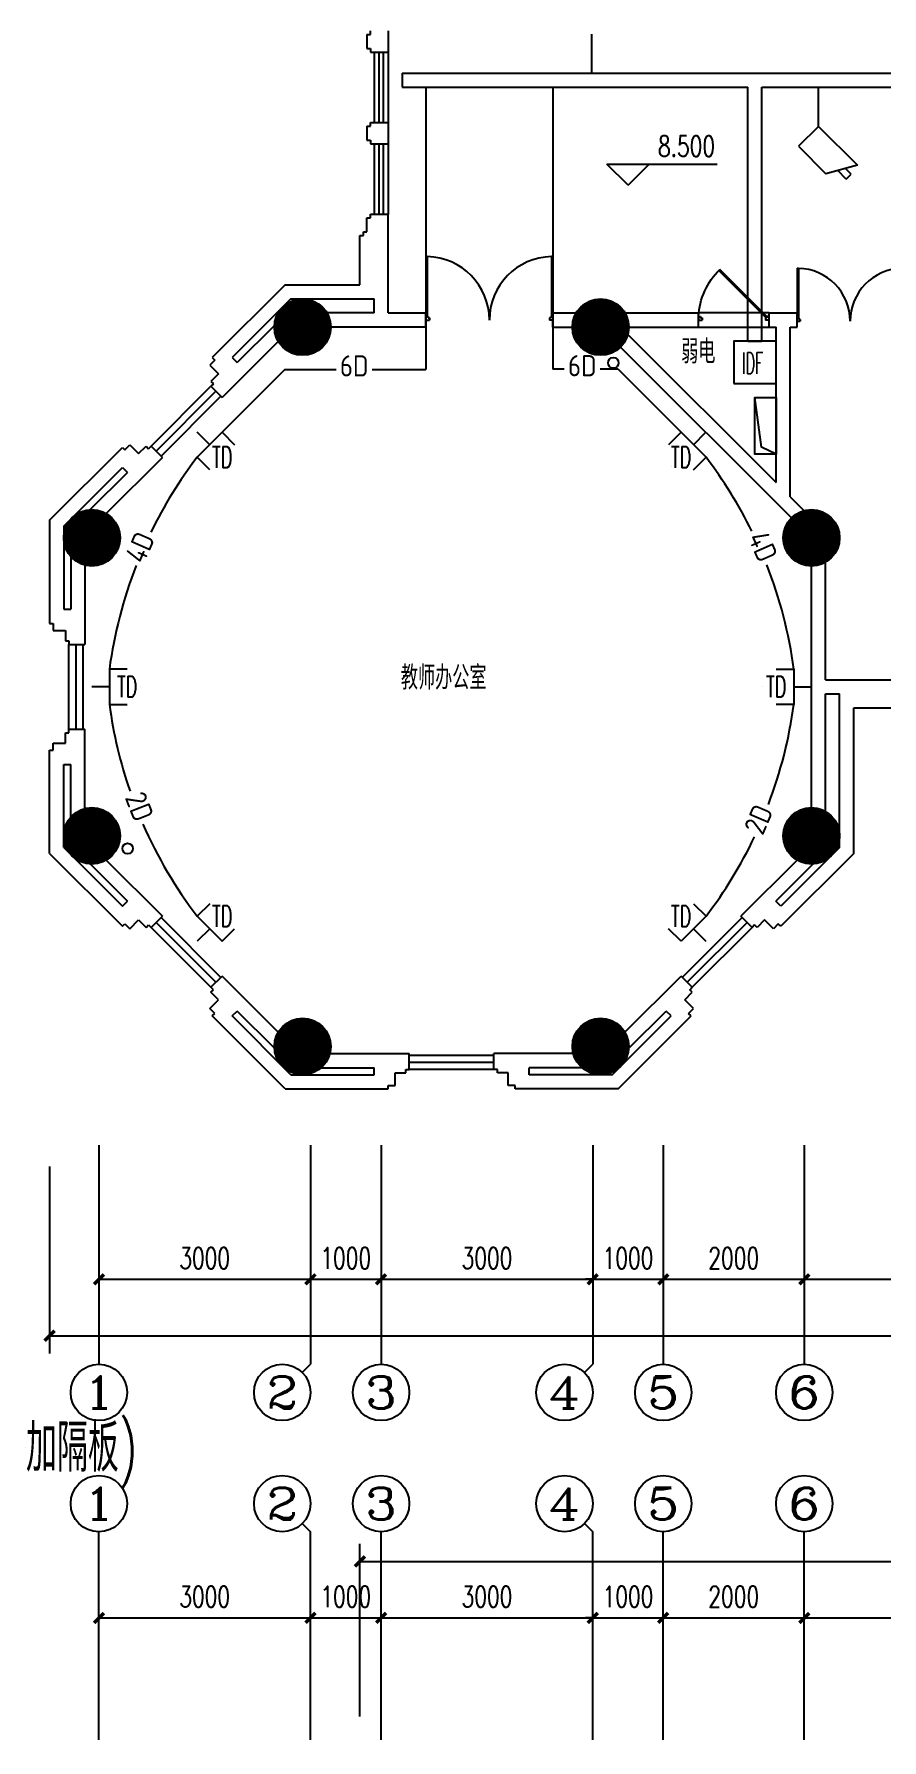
# Model space of a CAD drawing. Extents: x 190999 to 834799, y -200814 to 215286.
# Drawn here: x 205893 to 217912, y 26437 to 50621 of the extents above; entities that cross this region are included whole.
import ezdxf
from ezdxf.enums import TextEntityAlignment as Align

# ---------------------------------------------------------------- set-up
doc = ezdxf.new("R2010")
doc.units = 0
doc.header["$LTSCALE"] = 1000
doc.header["$MEASUREMENT"] = 0
for name, color, linetype in [('00-EQUIP', 3, 'Continuous'), ('00-SIG_TEXT', 7, 'Continuous'), ('00-WIRE-4', 6, 'Continuous'), ('A-墙线', 2, 'Continuous'), ('A-外窗', 145, 'Continuous'), ('A-门', 167, 'Continuous'), ('AXIS', 3, 'Continuous'), ('AXIS_TEXT', 7, 'Continuous'), ('COLUMN', 2, 'Continuous'), ('DIM_ELEV', 3, 'Continuous'), ('EQUIP', 3, 'Continuous'), ('PUB_HATCH', 250, 'Continuous'), ('PUB_TEXT', 7, 'Continuous'), ('WALL', 4, 'Continuous'), ('房间名称', 7, 'Continuous'), ('桥架', 1, 'Continuous'), ('电井开洞', 6, 'Continuous'), ('雨水管', 3, 'Continuous')]:
    doc.layers.add(name, color=color, linetype=linetype)
doc.styles.add('-GBCBIGGBENOR', font='GBENOR.shx', dxfattribs={"bigfont": 'GBCBIG.shx'})
doc.styles.add('_COMPLEX', font='COMPLEX.shx', dxfattribs={"width": 0.5})
doc.styles.add('_TCH_AXIS', font='COMPLEX', dxfattribs={"bigfont": 'GBCBIG'})
doc.styles.add('_TCH_DIM', font='SIMPLEX', dxfattribs={"bigfont": 'GBCBIG'})
doc.styles.add('COMPLEX', font='COMPLEX')
doc.styles.add('DIM_FONT', font='SIMPLEX', dxfattribs={"width": 0.7, "bigfont": 'GBCBIG'})
doc.styles.add('HZTXT', font='tj-romans1.shx', dxfattribs={"width": 0.6, "bigfont": 'hztxt.shx'})
doc.styles.get("Standard").update_dxf_attribs({"font": 'simhei.ttf'})
doc.dimstyles.new('DIMN', dxfattribs={"dimtxt": 300, "dimasz": 100, "dimexe": 250, "dimexo": 300, "dimgap": 150, "dimtad": 1, "dimdec": 0, "dimzin": 0, "dimdsep": 46, "dimtxsty": 'DIM_FONT', "dimblk": 'ARCHTICK', "dimcen": 0.09, "dimclrt": 7, "dimazin": 2, "dimtfac": 1, "dimtdec": 0, "dimtix": 1, "dimtmove": 2, "dimatfit": 3, "dimfxl": 0, "dimtolj": 1, "dimtzin": 0, "dimarcsym": 0})

# ---------------------------------------------------------------- blocks, each defined once
blk = doc.blocks.new('m1800')
at = {"layer": 'A-墙线'}
for p, q in [((-900, -100), (-900, 100)), ((900, -100), (900, 100))]:
    blk.add_line(p, q, dxfattribs=at)
at = {"layer": 'A-门'}
for p, q in [((-900, 900), (-900, 0)), ((-900, 900), (-880, 900)), ((-880, 900), (-880, 50)), ((880, 900), (880, 50)), ((900, 900), (880, 900)), ((900, 900), (900, 0)), ((-900, 50), (-870, 50)), ((-900, 0), (-850, 0)), ((-870, 50), (-870, 30)), ((-870, 30), (-850, 30)), ((-850, 30), (-850, 0)), ((850, 30), (850, 0)), ((870, 30), (850, 30)), ((900, 0), (850, 0)), ((870, 50), (870, 30)), ((900, 50), (870, 50))]:
    blk.add_line(p, q, dxfattribs=at)
for centre, start, end in [((-900, 0), 0, 88.7267), ((900, 0), 91.2733, 180)]:
    blk.add_arc(centre, 900, start, end, dxfattribs=at)
blk = doc.blocks.new('bfm01')
at = {"layer": 'A-墙线'}
for p, q in [((-200, 0), (0, 0)), ((-200, -1000), (0, -1000))]:
    blk.add_line(p, q, dxfattribs=at)
at = {"layer": 'A-门'}
for p, q in [((-200, -1000), (-200, 0)), ((-100, 0), (-100, -50)), ((-70, -50), (-100, -50)), ((-50, -30), (-70, -30)), ((-70, -30), (-70, -50)), ((-64, -44), (-50, -30)), ((-64, -44), (603, -711)), ((-50, 0), (-50, -30)), ((-50, -30), (617, -697)), ((0, 0), (0, -1000)), ((-70, -950), (-100, -950)), ((-100, -1000), (-100, -950)), ((-70, -970), (-70, -950)), ((-50, -1000), (-100, -1000)), ((-50, -970), (-70, -970)), ((-50, -1000), (-50, -970))]:
    blk.add_line(p, q, dxfattribs=at)
blk.add_arc((-100, 0), 1000, 272.866, 315.8103, dxfattribs=at)
blk = doc.blocks.new('_ArchTick')
at = {"const_width": 0.5}
blk.add_lwpolyline([(-0.7, -0.7), (0.7, 0.7)], dxfattribs=at)
blk = doc.blocks.new('*D880')
at = {"layer": 'AXIS', "color": 0, "lineweight": -2}
for p, q in [((206812, 26767), (206812, 28417)), ((209811, 26767), (209811, 28417)), ((206812, 28167), (209811, 28167))]:
    blk.add_line(p, q, dxfattribs=at)
at = {"layer": 'Defpoints', "color": 0}
for p in [(209811, 28167), (206812, 26467), (209811, 26467)]:
    blk.add_point(p, dxfattribs=at)
at = {"layer": 'AXIS', "color": 0, "lineweight": -2, "xscale": 100, "yscale": 100, "zscale": 100, "rotation": 180}
blk.add_blockref('_ArchTick', (206812, 28167), dxfattribs=at)
at = {"layer": 'AXIS', "color": 0, "lineweight": -2, "xscale": 100, "yscale": 100, "zscale": 100}
blk.add_blockref('_ArchTick', (209811, 28167), dxfattribs=at)
at = {"layer": 'AXIS', "color": 7, "insert": (208311, 28467), "char_height": 300, "attachment_point": 5, "style": 'DIM_FONT'}
blk.add_mtext('\\A1;3000', dxfattribs=at)
blk = doc.blocks.new('*D881')
at = {"layer": 'AXIS', "color": 0, "lineweight": -2}
for p, q in [((209811, 26767), (209811, 28417)), ((210812, 26767), (210812, 28417)), ((209811, 28167), (210812, 28167))]:
    blk.add_line(p, q, dxfattribs=at)
at = {"layer": 'Defpoints', "color": 0}
for p in [(210812, 28167), (209811, 26467), (210812, 26467)]:
    blk.add_point(p, dxfattribs=at)
at = {"layer": 'AXIS', "color": 0, "lineweight": -2, "xscale": 100, "yscale": 100, "zscale": 100, "rotation": 180}
blk.add_blockref('_ArchTick', (209811, 28167), dxfattribs=at)
at = {"layer": 'AXIS', "color": 0, "lineweight": -2, "xscale": 100, "yscale": 100, "zscale": 100}
blk.add_blockref('_ArchTick', (210812, 28167), dxfattribs=at)
at = {"layer": 'AXIS', "color": 7, "insert": (210311, 28467), "char_height": 300, "attachment_point": 5, "style": 'DIM_FONT'}
blk.add_mtext('\\A1;1000', dxfattribs=at)
blk = doc.blocks.new('*D882')
at = {"layer": 'AXIS', "color": 0, "lineweight": -2}
for p, q in [((210812, 26767), (210812, 28417)), ((213812, 26767), (213812, 28417)), ((210812, 28167), (213812, 28167))]:
    blk.add_line(p, q, dxfattribs=at)
at = {"layer": 'Defpoints', "color": 0}
for p in [(213812, 28167), (210812, 26467), (213812, 26467)]:
    blk.add_point(p, dxfattribs=at)
at = {"layer": 'AXIS', "color": 0, "lineweight": -2, "xscale": 100, "yscale": 100, "zscale": 100, "rotation": 180}
blk.add_blockref('_ArchTick', (210812, 28167), dxfattribs=at)
at = {"layer": 'AXIS', "color": 0, "lineweight": -2, "xscale": 100, "yscale": 100, "zscale": 100}
blk.add_blockref('_ArchTick', (213812, 28167), dxfattribs=at)
at = {"layer": 'AXIS', "color": 7, "insert": (212312, 28467), "char_height": 300, "attachment_point": 5, "style": 'DIM_FONT'}
blk.add_mtext('\\A1;3000', dxfattribs=at)
blk = doc.blocks.new('*D883')
at = {"layer": 'AXIS', "color": 0, "lineweight": -2}
for p, q in [((213812, 26767), (213812, 28417)), ((214812, 26767), (214812, 28417)), ((213812, 28167), (213712, 28167)), ((213812, 28167), (214812, 28167)), ((214812, 28167), (214912, 28167))]:
    blk.add_line(p, q, dxfattribs=at)
at = {"layer": 'Defpoints', "color": 0}
for p in [(214812, 28167), (213812, 26467), (214812, 26467)]:
    blk.add_point(p, dxfattribs=at)
at = {"layer": 'AXIS', "color": 0, "lineweight": -2, "xscale": 100, "yscale": 100, "zscale": 100}
blk.add_blockref('_ArchTick', (213812, 28167), dxfattribs=at)
at = {"layer": 'AXIS', "color": 0, "lineweight": -2, "xscale": 100, "yscale": 100, "zscale": 100, "rotation": 180}
blk.add_blockref('_ArchTick', (214812, 28167), dxfattribs=at)
at = {"layer": 'AXIS', "color": 7, "insert": (214312, 28467), "char_height": 300, "attachment_point": 5, "style": 'DIM_FONT'}
blk.add_mtext('\\A1;1000', dxfattribs=at)
blk = doc.blocks.new('*D884')
at = {"layer": 'AXIS', "color": 0, "lineweight": -2}
for p, q in [((214812, 26767), (214812, 28417)), ((216812, 26767), (216812, 28417)), ((214812, 28167), (216812, 28167))]:
    blk.add_line(p, q, dxfattribs=at)
at = {"layer": 'Defpoints', "color": 0}
for p in [(216812, 28167), (214812, 26467), (216812, 26467)]:
    blk.add_point(p, dxfattribs=at)
at = {"layer": 'AXIS', "color": 0, "lineweight": -2, "xscale": 100, "yscale": 100, "zscale": 100, "rotation": 180}
blk.add_blockref('_ArchTick', (214812, 28167), dxfattribs=at)
at = {"layer": 'AXIS', "color": 0, "lineweight": -2, "xscale": 100, "yscale": 100, "zscale": 100}
blk.add_blockref('_ArchTick', (216812, 28167), dxfattribs=at)
at = {"layer": 'AXIS', "color": 7, "insert": (215812, 28467), "char_height": 300, "attachment_point": 5, "style": 'DIM_FONT'}
blk.add_mtext('\\A1;2000', dxfattribs=at)
blk = doc.blocks.new('*D885')
at = {"layer": 'AXIS', "color": 0, "lineweight": -2}
for p, q in [((216812, 26767), (216812, 28417)), ((220812, 26767), (220812, 28417)), ((216812, 28167), (220812, 28167))]:
    blk.add_line(p, q, dxfattribs=at)
at = {"layer": 'Defpoints', "color": 0}
for p in [(220812, 28167), (216812, 26467), (220812, 26467)]:
    blk.add_point(p, dxfattribs=at)
at = {"layer": 'AXIS', "color": 0, "lineweight": -2, "xscale": 100, "yscale": 100, "zscale": 100, "rotation": 180}
blk.add_blockref('_ArchTick', (216812, 28167), dxfattribs=at)
at = {"layer": 'AXIS', "color": 0, "lineweight": -2, "xscale": 100, "yscale": 100, "zscale": 100}
blk.add_blockref('_ArchTick', (220812, 28167), dxfattribs=at)
at = {"layer": 'AXIS', "color": 7, "insert": (218812, 28467), "char_height": 300, "attachment_point": 5, "style": 'DIM_FONT'}
blk.add_mtext('\\A1;4000', dxfattribs=at)
blk = doc.blocks.new('*D895')
at = {"layer": 'AXIS', "color": 0, "lineweight": -2}
for p, q in [((210512, 26767), (210512, 29217)), ((283812, 26767), (283812, 29217)), ((210512, 28967), (283812, 28967))]:
    blk.add_line(p, q, dxfattribs=at)
at = {"layer": 'Defpoints', "color": 0}
for p in [(283812, 28967), (210512, 26467), (283812, 26467)]:
    blk.add_point(p, dxfattribs=at)
at = {"layer": 'AXIS', "color": 0, "lineweight": -2, "xscale": 100, "yscale": 100, "zscale": 100, "rotation": 180}
blk.add_blockref('_ArchTick', (210512, 28967), dxfattribs=at)
at = {"layer": 'AXIS', "color": 0, "lineweight": -2, "xscale": 100, "yscale": 100, "zscale": 100}
blk.add_blockref('_ArchTick', (283812, 28967), dxfattribs=at)
at = {"layer": 'AXIS', "color": 7, "insert": (247162, 29267), "char_height": 300, "attachment_point": 5, "style": 'DIM_FONT'}
blk.add_mtext('\\A1;73300', dxfattribs=at)
blk = doc.blocks.new('*D916')
at = {"layer": 'AXIS', "color": 0, "lineweight": -2}
for p, q in [((206812, 34567), (206812, 32717)), ((209811, 34567), (209811, 32717)), ((206812, 32967), (209811, 32967))]:
    blk.add_line(p, q, dxfattribs=at)
at = {"layer": 'Defpoints', "color": 0}
for p in [(206812, 34867), (209811, 34867), (209811, 32967)]:
    blk.add_point(p, dxfattribs=at)
at = {"layer": 'AXIS', "color": 0, "lineweight": -2, "xscale": 100, "yscale": 100, "zscale": 100, "rotation": 180}
blk.add_blockref('_ArchTick', (206812, 32967), dxfattribs=at)
at = {"layer": 'AXIS', "color": 0, "lineweight": -2, "xscale": 100, "yscale": 100, "zscale": 100}
blk.add_blockref('_ArchTick', (209811, 32967), dxfattribs=at)
at = {"layer": 'AXIS', "color": 7, "insert": (208311, 33267), "char_height": 300, "attachment_point": 5, "style": 'DIM_FONT'}
blk.add_mtext('\\A1;3000', dxfattribs=at)
blk = doc.blocks.new('*D917')
at = {"layer": 'AXIS', "color": 0, "lineweight": -2}
for p, q in [((209811, 34567), (209811, 32717)), ((210812, 34567), (210812, 32717)), ((209811, 32967), (210812, 32967))]:
    blk.add_line(p, q, dxfattribs=at)
at = {"layer": 'Defpoints', "color": 0}
for p in [(209811, 34867), (210812, 34867), (210812, 32967)]:
    blk.add_point(p, dxfattribs=at)
at = {"layer": 'AXIS', "color": 0, "lineweight": -2, "xscale": 100, "yscale": 100, "zscale": 100, "rotation": 180}
blk.add_blockref('_ArchTick', (209811, 32967), dxfattribs=at)
at = {"layer": 'AXIS', "color": 0, "lineweight": -2, "xscale": 100, "yscale": 100, "zscale": 100}
blk.add_blockref('_ArchTick', (210812, 32967), dxfattribs=at)
at = {"layer": 'AXIS', "color": 7, "insert": (210311, 33267), "char_height": 300, "attachment_point": 5, "style": 'DIM_FONT'}
blk.add_mtext('\\A1;1000', dxfattribs=at)
blk = doc.blocks.new('*D918')
at = {"layer": 'AXIS', "color": 0, "lineweight": -2}
for p, q in [((210812, 34567), (210812, 32717)), ((213812, 34567), (213812, 32717)), ((210812, 32967), (213812, 32967))]:
    blk.add_line(p, q, dxfattribs=at)
at = {"layer": 'Defpoints', "color": 0}
for p in [(210812, 34867), (213812, 34867), (213812, 32967)]:
    blk.add_point(p, dxfattribs=at)
at = {"layer": 'AXIS', "color": 0, "lineweight": -2, "xscale": 100, "yscale": 100, "zscale": 100, "rotation": 180}
blk.add_blockref('_ArchTick', (210812, 32967), dxfattribs=at)
at = {"layer": 'AXIS', "color": 0, "lineweight": -2, "xscale": 100, "yscale": 100, "zscale": 100}
blk.add_blockref('_ArchTick', (213812, 32967), dxfattribs=at)
at = {"layer": 'AXIS', "color": 7, "insert": (212312, 33267), "char_height": 300, "attachment_point": 5, "style": 'DIM_FONT'}
blk.add_mtext('\\A1;3000', dxfattribs=at)
blk = doc.blocks.new('*D919')
at = {"layer": 'AXIS', "color": 0, "lineweight": -2}
for p, q in [((213812, 34567), (213812, 32717)), ((214812, 34567), (214812, 32717)), ((213812, 32967), (213712, 32967)), ((213812, 32967), (214812, 32967)), ((214812, 32967), (214912, 32967))]:
    blk.add_line(p, q, dxfattribs=at)
at = {"layer": 'Defpoints', "color": 0}
for p in [(213812, 34867), (214812, 34867), (214812, 32967)]:
    blk.add_point(p, dxfattribs=at)
at = {"layer": 'AXIS', "color": 0, "lineweight": -2, "xscale": 100, "yscale": 100, "zscale": 100}
blk.add_blockref('_ArchTick', (213812, 32967), dxfattribs=at)
at = {"layer": 'AXIS', "color": 0, "lineweight": -2, "xscale": 100, "yscale": 100, "zscale": 100, "rotation": 180}
blk.add_blockref('_ArchTick', (214812, 32967), dxfattribs=at)
at = {"layer": 'AXIS', "color": 7, "insert": (214312, 33267), "char_height": 300, "attachment_point": 5, "style": 'DIM_FONT'}
blk.add_mtext('\\A1;1000', dxfattribs=at)
blk = doc.blocks.new('*D920')
at = {"layer": 'AXIS', "color": 0, "lineweight": -2}
for p, q in [((214812, 34567), (214812, 32717)), ((216812, 34567), (216812, 32717)), ((214812, 32967), (216812, 32967))]:
    blk.add_line(p, q, dxfattribs=at)
at = {"layer": 'Defpoints', "color": 0}
for p in [(214812, 34867), (216812, 34867), (216812, 32967)]:
    blk.add_point(p, dxfattribs=at)
at = {"layer": 'AXIS', "color": 0, "lineweight": -2, "xscale": 100, "yscale": 100, "zscale": 100, "rotation": 180}
blk.add_blockref('_ArchTick', (214812, 32967), dxfattribs=at)
at = {"layer": 'AXIS', "color": 0, "lineweight": -2, "xscale": 100, "yscale": 100, "zscale": 100}
blk.add_blockref('_ArchTick', (216812, 32967), dxfattribs=at)
at = {"layer": 'AXIS', "color": 7, "insert": (215812, 33267), "char_height": 300, "attachment_point": 5, "style": 'DIM_FONT'}
blk.add_mtext('\\A1;2000', dxfattribs=at)
blk = doc.blocks.new('*D921')
at = {"layer": 'AXIS', "color": 0, "lineweight": -2}
for p, q in [((216812, 34567), (216812, 32717)), ((220812, 34567), (220812, 32717)), ((216812, 32967), (220812, 32967))]:
    blk.add_line(p, q, dxfattribs=at)
at = {"layer": 'Defpoints', "color": 0}
for p in [(216812, 34867), (220812, 34867), (220812, 32967)]:
    blk.add_point(p, dxfattribs=at)
at = {"layer": 'AXIS', "color": 0, "lineweight": -2, "xscale": 100, "yscale": 100, "zscale": 100, "rotation": 180}
blk.add_blockref('_ArchTick', (216812, 32967), dxfattribs=at)
at = {"layer": 'AXIS', "color": 0, "lineweight": -2, "xscale": 100, "yscale": 100, "zscale": 100}
blk.add_blockref('_ArchTick', (220812, 32967), dxfattribs=at)
at = {"layer": 'AXIS', "color": 7, "insert": (218812, 33267), "char_height": 300, "attachment_point": 5, "style": 'DIM_FONT'}
blk.add_mtext('\\A1;4000', dxfattribs=at)
blk = doc.blocks.new('*D931')
at = {"layer": 'AXIS', "color": 0, "lineweight": -2}
for p, q in [((206112, 34567), (206112, 31917)), ((283362, 34567), (283362, 31917)), ((206112, 32167), (283362, 32167))]:
    blk.add_line(p, q, dxfattribs=at)
at = {"layer": 'Defpoints', "color": 0}
for p in [(206112, 34867), (283362, 34867), (283362, 32167)]:
    blk.add_point(p, dxfattribs=at)
at = {"layer": 'AXIS', "color": 0, "lineweight": -2, "xscale": 100, "yscale": 100, "zscale": 100, "rotation": 180}
blk.add_blockref('_ArchTick', (206112, 32167), dxfattribs=at)
at = {"layer": 'AXIS', "color": 0, "lineweight": -2, "xscale": 100, "yscale": 100, "zscale": 100}
blk.add_blockref('_ArchTick', (283362, 32167), dxfattribs=at)
at = {"layer": 'AXIS', "color": 7, "insert": (244737, 32467), "char_height": 300, "attachment_point": 5, "style": 'DIM_FONT'}
blk.add_mtext('\\A1;77250', dxfattribs=at)
blk = doc.blocks.new('_YZH')
blk.add_circle((0, 0), 0.5)
at = {"layer": 'PUB_HATCH', "const_width": 0.5}
blk.add_lwpolyline([(-0.25, 0, 1), (0.25, 0, 1)], format="xyb", close=True, dxfattribs=at)
blk = doc.blocks.new('_AXISO')
blk.add_circle((0, 0), 0.5)
at = {"layer": 'AXIS_TEXT', "style": 'COMPLEX', "width": 1.041667}
blk.add_attdef('A', text='', height=0.56, dxfattribs=at).set_placement((-0.25, -0.28), (0.25, -0.28), align=Align.FIT)
blk = doc.blocks.new('_LINKPT1')
at = {"color": 0}
blk.add_line((0, 0), (0, 0), dxfattribs=at)
blk = doc.blocks.new('IO37IMB6')
for p, q in [((-0.5, 0.499), (-0.5, 0.999)), ((0.5, 0.999), (0.5, 0.499)), ((0.5, 0.499), (-0.5, 0.499)), ((0, 0.5), (0, 0))]:
    blk.add_line(p, q)
at = {"xscale": 0.002, "yscale": 0.002, "zscale": 0.002}
for p in [(0, 1.384), (-0.5, 0.499), (0.5, 0.499), (0, 0)]:
    blk.add_blockref('_LINKPT1', p, dxfattribs=at)
at = {"style": '_COMPLEX', "width": 0.6, "flags": 8}
blk.add_attdef('$TEXT$', text='', height=0.6, dxfattribs=at).set_placement((0, 1), align=Align.MIDDLE_CENTER)
at = {"flags": 9}
blk.add_attdef('A', (0, 0), '', height=0.00002, dxfattribs=at)
blk = doc.blocks.new('_I71UQN')
for p, q in [((-0.837, 0.1), (-0.609, 0.1)), ((-0.837, -0.1), (-0.837, 0.1)), ((-0.78, 0.4), (-0.323, -0.4)), ((0.78, 0.4), (-0.78, 0.4)), ((0.78, 0.4), (0.78, -0.4)), ((-0.837, -0.1), (-0.494, -0.1)), ((0.78, -0.4), (-0.323, -0.4))]:
    blk.add_line(p, q)
at = {"xscale": 0.002, "yscale": 0.002, "zscale": 0.002}
for p in [(0, 0.4), (0.78, 0), (0, -0.4)]:
    blk.add_blockref('_LINKPT1', p, dxfattribs=at)
at = {"flags": 9}
blk.add_attdef('A', (0, 0), '', height=0.00002, dxfattribs=at)

msp = doc.modelspace()

# ---------------------------------------------------------------- linework, layer by layer
at = {"layer": '00-EQUIP'}
for points in [[(215811.6, 45667.4), (216411.6, 45667.4), (216411.6, 46267.4), (215811.6, 46267.4)], [(216111.6, 45467.4), (216411.6, 45467.4), (216411.6, 44667.4), (216111.6, 44667.4)]]:
    msp.add_lwpolyline(points, close=True, dxfattribs=at)
at = {"layer": '00-WIRE-4'}
for p, q in [((213792.6, 50621.3), (213792.6, 50067.4)), ((211447.2, 49867.4), (211447.2, 45867.3)), ((213247.2, 49867.4), (213247.2, 45870.1)), ((217012.1, 49313.4), (217012.1, 49867.4)), ((209449.5, 45867.3), (208558.6, 44976.4)), ((209449.5, 45867.3), (210176.1, 45867.3)), ((210685.3, 45867.3), (211447.2, 45867.3)), ((213409.6, 45870.1), (213247.2, 45870.1)), ((214170.9, 45870.1), (213918.8, 45870.1)), ((214170.9, 45870.1), (215064.7, 44976.4))]:
    msp.add_line(p, q, dxfattribs=at)
for centre, start, end in [((213240, 40775.9), 142.61919, 153.93196), ((210383.2, 40775.9), 26.18517, 37.38081), ((213240, 40775.9), 158.62448, 172.35795), ((210383.2, 40775.9), 7.64205, 21.49265), ((213240, 41961.2), 187.64205, 199.11569), ((210383.2, 41961.2), 339.09077, 352.35795), ((213240, 41961.2), 203.63982, 217.38081), ((210383.2, 41961.2), 322.61919, 334.56664)]:
    msp.add_arc(centre, 6336.4, start, end, dxfattribs=at)
at = {"layer": 'A-墙线'}
for p, q in [((210611.6, 50617.4), (210611.6, 50417.4)), ((210611.6, 50617.4), (210661.6, 50617.4)), ((210661.6, 50617.4), (210661.6, 50667.4)), ((210911.6, 50667.4), (210911.6, 50367.4)), ((210611.6, 50417.4), (210661.6, 50417.4)), ((210661.6, 50417.4), (210661.6, 50367.4)), ((210661.6, 50367.4), (210911.6, 50367.4)), ((210661.6, 49317.4), (210661.6, 49367.4)), ((210661.6, 49367.4), (210911.6, 49367.4)), ((210911.6, 49367.4), (210911.6, 49067.4)), ((210611.6, 49317.4), (210611.6, 49117.4)), ((210611.6, 49317.4), (210661.6, 49317.4)), ((210611.6, 49117.4), (210661.6, 49117.4)), ((210661.6, 49117.4), (210661.6, 49067.4)), ((210661.6, 49067.4), (210911.6, 49067.4)), ((210611.6, 48017.4), (210661.6, 48017.4)), ((210611.6, 47817.4), (210611.6, 48017.4)), ((210661.6, 48017.4), (210661.6, 48067.4)), ((210661.6, 48067.4), (210911.6, 48067.4)), ((210911.6, 46667.4), (210911.6, 48067.4)), ((210511.6, 47067.4), (210511.6, 47767.4)), ((210511.6, 47767.4), (210561.6, 47767.4)), ((210561.6, 47817.4), (210611.6, 47817.4)), ((210561.6, 47767.4), (210561.6, 47817.4)), ((209450.8, 47067.4), (208417.7, 46034.3)), ((209450.8, 47067.4), (210511.6, 47067.4)), ((209533.7, 46867.4), (208700.6, 46034.3)), ((209533.7, 46867.4), (210711.6, 46867.4)), ((210711.6, 46667.4), (210711.6, 46867.4)), ((209300.1, 46492.4), (208771.3, 45963.6)), ((210711.6, 46667.4), (210045.8, 46667.4)), ((211447.2, 46467.4), (210099.1, 46467.4)), ((210911.6, 46667.4), (211447.2, 46667.4)), ((211447.2, 46467.4), (211447.2, 46667.4)), ((213247.2, 46667.4), (213577.8, 46667.4)), ((213247.2, 46467.4), (213524.2, 46467.4)), ((214270.6, 46667.4), (215311.6, 46667.4)), ((214324.2, 46467.4), (215311.6, 46467.4)), ((215311.6, 46467.4), (215311.6, 46667.4)), ((216311.6, 46667.4), (216711.6, 46667.4)), ((216311.6, 46467.4), (216311.6, 46667.4)), ((216311.6, 46467.4), (216411.6, 46467.4)), ((216411.6, 44262.7), (216411.6, 46467.4)), ((216611.6, 44062.7), (216611.6, 46467.4)), ((216611.6, 46467.4), (216711.6, 46467.4)), ((216711.6, 46467.4), (216711.6, 46667.4)), ((209354.8, 46264.2), (208559.2, 45468.6)), ((214310.6, 46363.8), (216411.6, 44262.7)), ((208453.1, 45998.9), (208382.4, 45928.2)), ((208417.7, 46034.3), (208453.1, 45998.9)), ((208700.6, 46034.3), (208771.3, 45963.6)), ((214207, 46184.5), (216629.4, 43762.1)), ((208382.4, 45928.2), (208506.1, 45804.5)), ((208506.1, 45804.5), (208400.1, 45698.4)), ((208400.1, 45698.4), (208435.4, 45663)), ((208435.4, 45663), (208400.1, 45627.7)), ((208400.1, 45627.7), (208559.2, 45468.6)), ((206111.8, 43728.4), (207144.9, 44761.5)), ((207144.9, 44761.5), (207180.3, 44726.1)), ((207180.3, 44726.1), (207251, 44796.8)), ((207251, 44796.8), (207374.8, 44673.1)), ((207374.8, 44673.1), (207480.8, 44779.2)), ((207480.8, 44779.2), (207516.2, 44743.8)), ((207516.2, 44743.8), (207551.5, 44779.2)), ((207551.5, 44779.2), (207710.6, 44620.1)), ((206915, 43824.4), (207710.6, 44620.1)), ((206311.8, 43645.6), (207144.9, 44478.6)), ((206686.8, 43879.1), (207215.7, 44407.9)), ((207144.9, 44478.6), (207215.7, 44407.9)), ((216611.6, 44062.7), (216811.6, 43862.7)), ((206111.8, 43728.4), (206111.8, 42267.4)), ((206311.8, 43645.6), (206311.8, 42467.4)), ((206411.8, 43215.3), (206411.8, 42467.4)), ((206611.8, 43092.6), (206611.8, 41967.4)), ((216911.8, 39654.9), (216911.8, 43079.9)), ((217111.8, 41467.4), (217111.8, 43133.5)), ((206311.8, 42467.4), (206411.8, 42467.4)), ((206111.8, 42267.4), (206161.8, 42267.4)), ((206161.8, 42267.4), (206161.8, 42167.4)), ((206161.8, 42167.4), (206336.8, 42167.4)), ((206336.8, 42167.4), (206336.8, 42017.4)), ((206336.8, 42017.4), (206386.8, 42017.4)), ((206386.8, 42017.4), (206386.8, 41967.4)), ((206386.8, 41967.4), (206611.8, 41967.4)), ((217111.8, 41267.4), (217311.8, 41267.4)), ((217111.8, 39601.3), (217111.8, 41267.4)), ((217311.8, 39089.2), (217311.8, 41267.4)), ((217511.8, 39006.4), (217511.8, 41067.4)), ((206336.8, 40567.4), (206336.8, 40717.4)), ((206336.8, 40717.4), (206386.8, 40717.4)), ((206386.8, 40717.4), (206386.8, 40767.4)), ((206386.8, 40767.4), (206611.8, 40767.4)), ((206611.8, 39642.2), (206611.8, 40767.4)), ((206111.8, 39006.4), (206111.8, 40467.4)), ((206111.8, 40467.4), (206161.8, 40467.4)), ((206161.8, 40467.4), (206161.8, 40567.4)), ((206161.8, 40567.4), (206336.8, 40567.4)), ((206311.8, 39089.2), (206311.8, 40267.4)), ((206311.8, 40267.4), (206411.8, 40267.4)), ((206411.8, 39519.5), (206411.8, 40267.4)), ((206111.8, 39006.4), (207144.9, 37973.3)), ((206311.8, 39089.2), (207144.9, 38256.1)), ((217311.8, 39089.2), (216478.8, 38256.1)), ((217511.8, 39006.4), (216478.8, 37973.3)), ((206686.8, 38855.7), (207215.7, 38326.8)), ((206915, 38910.3), (207710.6, 38114.7)), ((216708.7, 38910.3), (215913.1, 38114.7)), ((216936.9, 38855.7), (216408, 38326.8)), ((207144.9, 38256.1), (207215.7, 38326.8)), ((216478.8, 38256.1), (216408, 38326.8)), ((207144.9, 37973.3), (207180.3, 38008.6)), ((207180.3, 38008.6), (207251, 37937.9)), ((207251, 37937.9), (207374.8, 38061.7)), ((207374.8, 38061.7), (207480.8, 37955.6)), ((207480.8, 37955.6), (207516.2, 37990.9)), ((207516.2, 37990.9), (207551.5, 37955.6)), ((207551.5, 37955.6), (207710.6, 38114.7)), ((216072.2, 37955.6), (215913.1, 38114.7)), ((216107.5, 37990.9), (216072.2, 37955.6)), ((216142.9, 37955.6), (216107.5, 37990.9)), ((216248.9, 38061.7), (216142.9, 37955.6)), ((216372.7, 37937.9), (216248.9, 38061.7)), ((216443.4, 38008.6), (216372.7, 37937.9)), ((216478.8, 37973.3), (216443.4, 38008.6)), ((208400.1, 37107.1), (208559.2, 37266.2)), ((209354.8, 36470.5), (208559.2, 37266.2)), ((214268.9, 36470.5), (215064.5, 37266.2)), ((215223.6, 37107.1), (215064.5, 37266.2)), ((208435.4, 37071.7), (208400.1, 37107.1)), ((208400.1, 37036.3), (208435.4, 37071.7)), ((208506.1, 36930.3), (208400.1, 37036.3)), ((215117.6, 36930.3), (215223.6, 37036.3)), ((215188.3, 37071.7), (215223.6, 37107.1)), ((215223.6, 37036.3), (215188.3, 37071.7)), ((208382.4, 36806.5), (208506.1, 36930.3)), ((208453.1, 36735.8), (208382.4, 36806.5)), ((208700.6, 36700.5), (208771.3, 36771.2)), ((209300.1, 36242.3), (208771.3, 36771.2)), ((214323.6, 36242.3), (214852.4, 36771.2)), ((214923.1, 36700.5), (214852.4, 36771.2)), ((215241.3, 36806.5), (215117.6, 36930.3)), ((215170.6, 36735.8), (215241.3, 36806.5)), ((208417.7, 36700.5), (208453.1, 36735.8)), ((209450.8, 35667.4), (208417.7, 36700.5)), ((209533.7, 35867.4), (208700.6, 36700.5)), ((214090, 35867.4), (214923.1, 36700.5)), ((214172.9, 35667.4), (215206, 36700.5)), ((215206, 36700.5), (215170.6, 36735.8)), ((210086.7, 36167.4), (211211.8, 36167.4)), ((211211.8, 35942.4), (211211.8, 36167.4)), ((213537, 36167.4), (212411.8, 36167.4)), ((212411.8, 35942.4), (212411.8, 36167.4)), ((209533.7, 35867.4), (210711.8, 35867.4)), ((209963.9, 35967.4), (210711.8, 35967.4)), ((210711.8, 35867.4), (210711.8, 35967.4)), ((211011.8, 35717.4), (211011.8, 35892.4)), ((211011.8, 35892.4), (211161.8, 35892.4)), ((211161.8, 35892.4), (211161.8, 35942.4)), ((211161.8, 35942.4), (211211.8, 35942.4)), ((212461.8, 35942.4), (212411.8, 35942.4)), ((212461.8, 35892.4), (212461.8, 35942.4)), ((212611.8, 35892.4), (212461.8, 35892.4)), ((212611.8, 35717.4), (212611.8, 35892.4)), ((213659.8, 35967.4), (212911.8, 35967.4)), ((212911.8, 35867.4), (212911.8, 35967.4)), ((214090, 35867.4), (212911.8, 35867.4)), ((209450.8, 35667.4), (210911.8, 35667.4)), ((210911.8, 35667.4), (210911.8, 35717.4)), ((210911.8, 35717.4), (211011.8, 35717.4)), ((212711.8, 35717.4), (212611.8, 35717.4)), ((212711.8, 35667.4), (212711.8, 35717.4)), ((214172.9, 35667.4), (212711.8, 35667.4))]:
    msp.add_line(p, q, dxfattribs=at)
at = {"layer": 'A-外窗'}
for p, q in [((210711.6, 50367.4), (210711.6, 49367.4)), ((210781.6, 50367.4), (210781.6, 49367.4)), ((210841.6, 50367.4), (210841.6, 49367.4)), ((210911.6, 50367.4), (210911.6, 49367.4)), ((210711.6, 49067.4), (210711.6, 48067.4)), ((210781.6, 49067.4), (210781.6, 48067.4)), ((210841.6, 49067.4), (210841.6, 48067.4)), ((210911.6, 49067.4), (210911.6, 48067.4)), ((207551.5, 44779.2), (208400.1, 45627.7)), ((207622.2, 44708.5), (208470.8, 45557)), ((207693, 44637.7), (208541.5, 45486.3)), ((206386.8, 40767.4), (206386.8, 41967.4)), ((206486.8, 40767.4), (206486.8, 41967.4)), ((206586.8, 40767.4), (206586.8, 41967.4)), ((207622.2, 38026.3), (208470.8, 37177.8)), ((207693, 38097), (208541.5, 37248.5)), ((215930.7, 38097), (215082.2, 37248.5)), ((216001.5, 38026.3), (215152.9, 37177.8)), ((207551.5, 37955.6), (208400.1, 37107.1)), ((216072.2, 37955.6), (215223.6, 37107.1)), ((212411.8, 36142.4), (211211.8, 36142.4)), ((212411.8, 36042.4), (211211.8, 36042.4)), ((212411.8, 35942.4), (211211.8, 35942.4))]:
    msp.add_line(p, q, dxfattribs=at)
at = {"layer": 'AXIS'}
for p, q in [((206811.6, 34867.4), (206811.6, 31763.7)), ((209811.2, 34867.4), (209811.2, 31763.7)), ((210811.6, 34867.4), (210811.6, 31763.7)), ((213812.1, 34867.4), (213812.1, 31763.7)), ((214811.6, 34867.4), (214811.6, 31763.7)), ((216811.6, 34867.4), (216811.6, 31763.7)), ((209694, 31646.5), (209811.2, 31763.7)), ((213694.9, 31646.5), (213812.1, 31763.7)), ((206811.6, 26437.4), (206811.6, 29386.5)), ((209694, 29503.6), (209811.2, 29386.5)), ((209811.2, 26437.4), (209811.2, 29386.5)), ((210811.6, 26437.4), (210811.6, 29386.5)), ((213694.9, 29503.6), (213812.1, 29386.5)), ((213812.1, 26437.4), (213812.1, 29386.5)), ((214811.6, 26437.4), (214811.6, 29386.5)), ((216811.6, 26437.4), (216811.6, 29386.5))]:
    msp.add_line(p, q, dxfattribs=at)
at = {"layer": 'DIM_ELEV'}
for p, q in [((214312.5, 48479), (214012.5, 48779)), ((214012.5, 48779), (215577.5, 48779)), ((214312.5, 48479), (214612.5, 48779))]:
    msp.add_line(p, q, dxfattribs=at)
at = {"layer": 'WALL'}
for p, q in [((217111.8, 41467.4), (218111.6, 41467.4)), ((217511.8, 41067.4), (218111.6, 41067.4))]:
    msp.add_line(p, q, dxfattribs=at)
at = {"layer": '桥架'}
for p, q in [((211111.6, 50067.4), (283811.6, 50067.4)), ((211111.6, 50067.4), (211111.6, 49867.4)), ((211111.6, 49867.4), (216011.6, 49867.4)), ((216011.6, 46267.4), (216011.6, 49867.4)), ((216211.6, 49867.4), (283811.6, 49867.4)), ((216211.6, 46267.4), (216211.6, 49867.4)), ((216011.6, 46267.4), (216211.6, 46267.4))]:
    msp.add_line(p, q, dxfattribs=at)
at = {"layer": '电井开洞', "color": 4}
msp.add_lwpolyline([(216411.6, 44667.4), (216111.6, 44667.4), (216111.6, 45467.4), (216411.6, 45467.4)], close=True, dxfattribs=at)
at = {"layer": '电井开洞'}
msp.add_lwpolyline([(216411.6, 44667.4), (216206.3, 44765.9), (216111.6, 45467.4)], dxfattribs=at)
at = {"layer": '雨水管'}
for centre in [(214104.6, 45960.3), (207218.9, 39074.6)]:
    msp.add_circle(centre, 75, dxfattribs=at)

# ---------------------------------------------------------------- block references
at = {"layer": '00-EQUIP', "xscale": -499.9999999999999, "yscale": 500, "zscale": 500, "rotation": 314.9999999999998}
msp.add_blockref('_I71UQN', (217146.5, 48896.2), dxfattribs=at)
at = {"layer": '00-EQUIP'}
ref = msp.add_blockref('IO37IMB6', (208205.4, 44976), dxfattribs=dict(at, xscale=500, yscale=500, zscale=500, rotation=225))
ref.add_attrib('$TEXT$', 'TD', dxfattribs={"layer": '0', "height": 300, "style": '_COMPLEX', "width": 0.6, "flags": 8}).set_placement((208558.9, 44622.5), align=Align.MIDDLE_CENTER)
ref = msp.add_blockref('IO37IMB6', (215417.9, 44976), dxfattribs=dict(at, xscale=-499.9999999999999, yscale=500, zscale=500, rotation=134.9999999999999))
ref.add_attrib('$TEXT$', 'TD', dxfattribs={"layer": '0', "height": 300, "style": '_COMPLEX', "width": 0.6, "flags": 8}).set_placement((215064.3, 44622.5), align=Align.MIDDLE_CENTER)
ref = msp.add_blockref('IO37IMB6', (206710.4, 41368.6), dxfattribs=dict(at, xscale=-500, yscale=500, zscale=500, rotation=270))
ref.add_attrib('$TEXT$', 'TD', dxfattribs={"layer": '0', "height": 300, "style": '_COMPLEX', "width": 0.6, "flags": 8}).set_placement((207210.4, 41368.6), align=Align.MIDDLE_CENTER)
ref = msp.add_blockref('IO37IMB6', (216912.8, 41368.6), dxfattribs=dict(at, xscale=500, yscale=500, zscale=500, rotation=90))
ref.add_attrib('$TEXT$', 'TD', dxfattribs={"layer": '0', "height": 300, "style": '_COMPLEX', "width": 0.6, "flags": 8}).set_placement((216412.8, 41368.6), align=Align.MIDDLE_CENTER)
ref = msp.add_blockref('IO37IMB6', (208205.4, 37761.1), dxfattribs=dict(at, xscale=-499.9999999999999, yscale=500, zscale=500, rotation=315))
ref.add_attrib('$TEXT$', 'TD', dxfattribs={"layer": '0', "height": 300, "style": '_COMPLEX', "width": 0.6, "flags": 8}).set_placement((208558.9, 38114.7), align=Align.MIDDLE_CENTER)
ref = msp.add_blockref('IO37IMB6', (215417.9, 37761.1), dxfattribs=dict(at, xscale=500, yscale=500, zscale=500, rotation=45.00000000000009))
ref.add_attrib('$TEXT$', 'TD', dxfattribs={"layer": '0', "height": 300, "style": '_COMPLEX', "width": 0.6, "flags": 8}).set_placement((215064.3, 38114.7), align=Align.MIDDLE_CENTER)
at = {"layer": 'A-门'}
msp.add_blockref('m1800', (212347.2, 46567.4), dxfattribs=at)
msp.add_blockref('m1800', (212347.2, 46567.4), dxfattribs=at)
at = {"layer": 'A-门', "xscale": -1, "rotation": 270}
msp.add_blockref('bfm01', (216311.6, 46667.4), dxfattribs=at)
at = {"layer": 'A-门', "xscale": 0.8333333332557231, "yscale": 0.8333333332557231, "zscale": 0.8333333333333334}
msp.add_blockref('m1800', (217461.6, 46550.7), dxfattribs=at)
at = {"layer": 'AXIS'}
ref = msp.add_blockref('_AXISO', (206811.6, 31363.7), dxfattribs=dict(at, xscale=800, yscale=800, zscale=800))
ref.add_attrib('A', '1', dxfattribs={"layer": 'AXIS_TEXT', "height": 452.5, "style": '_TCH_AXIS', "width": 2.333333}).set_placement((206585.4, 31137.4), (207037.9, 31137.4), align=Align.FIT)
ref = msp.add_blockref('_AXISO', (209411.2, 31363.7), dxfattribs=dict(at, xscale=800, yscale=800, zscale=800))
ref.add_attrib('A', '2', dxfattribs={"layer": 'AXIS_TEXT', "height": 452.5, "style": '_TCH_AXIS', "width": 1.5}).set_placement((209184.9, 31137.4), (209637.5, 31137.4), align=Align.FIT)
ref = msp.add_blockref('_AXISO', (210811.6, 31363.7), dxfattribs=dict(at, xscale=800, yscale=800, zscale=800))
ref.add_attrib('A', '3', dxfattribs={"layer": 'AXIS_TEXT', "height": 452.5, "style": '_TCH_AXIS', "width": 1.5}).set_placement((210585.3, 31137.4), (211037.9, 31137.4), align=Align.FIT)
ref = msp.add_blockref('_AXISO', (213412.1, 31363.7), dxfattribs=dict(at, xscale=800, yscale=800, zscale=800))
ref.add_attrib('A', '4', dxfattribs={"layer": 'AXIS_TEXT', "height": 452.5, "style": '_TCH_AXIS', "width": 1.3125}).set_placement((213185.8, 31137.4), (213638.3, 31137.4), align=Align.FIT)
ref = msp.add_blockref('_AXISO', (214811.6, 31363.7), dxfattribs=dict(at, xscale=800, yscale=800, zscale=800))
ref.add_attrib('A', '5', dxfattribs={"layer": 'AXIS_TEXT', "height": 452.5, "style": '_TCH_AXIS', "width": 1.5}).set_placement((214585.3, 31137.4), (215037.9, 31137.4), align=Align.FIT)
ref = msp.add_blockref('_AXISO', (216811.6, 31363.7), dxfattribs=dict(at, xscale=800, yscale=800, zscale=800))
ref.add_attrib('A', '6', dxfattribs={"layer": 'AXIS_TEXT', "height": 452.5, "style": '_TCH_AXIS', "width": 1.5}).set_placement((216585.4, 31137.4), (217037.9, 31137.4), align=Align.FIT)
ref = msp.add_blockref('_AXISO', (206811.6, 29786.5), dxfattribs=dict(at, xscale=800, yscale=800, zscale=800))
ref.add_attrib('A', '1', dxfattribs={"layer": 'AXIS_TEXT', "height": 452.5, "style": '_TCH_AXIS', "width": 2.333333}).set_placement((206585.4, 29560.2), (207037.9, 29560.2), align=Align.FIT)
ref = msp.add_blockref('_AXISO', (209411.2, 29786.5), dxfattribs=dict(at, xscale=800, yscale=800, zscale=800))
ref.add_attrib('A', '2', dxfattribs={"layer": 'AXIS_TEXT', "height": 452.5, "style": '_TCH_AXIS', "width": 1.5}).set_placement((209184.9, 29560.2), (209637.5, 29560.2), align=Align.FIT)
ref = msp.add_blockref('_AXISO', (210811.6, 29786.5), dxfattribs=dict(at, xscale=800, yscale=800, zscale=800))
ref.add_attrib('A', '3', dxfattribs={"layer": 'AXIS_TEXT', "height": 452.5, "style": '_TCH_AXIS', "width": 1.5}).set_placement((210585.3, 29560.2), (211037.9, 29560.2), align=Align.FIT)
ref = msp.add_blockref('_AXISO', (213412.1, 29786.5), dxfattribs=dict(at, xscale=800, yscale=800, zscale=800))
ref.add_attrib('A', '4', dxfattribs={"layer": 'AXIS_TEXT', "height": 452.5, "style": '_TCH_AXIS', "width": 1.3125}).set_placement((213185.8, 29560.2), (213638.3, 29560.2), align=Align.FIT)
ref = msp.add_blockref('_AXISO', (214811.6, 29786.5), dxfattribs=dict(at, xscale=800, yscale=800, zscale=800))
ref.add_attrib('A', '5', dxfattribs={"layer": 'AXIS_TEXT', "height": 452.5, "style": '_TCH_AXIS', "width": 1.5}).set_placement((214585.3, 29560.2), (215037.9, 29560.2), align=Align.FIT)
ref = msp.add_blockref('_AXISO', (216811.6, 29786.5), dxfattribs=dict(at, xscale=800, yscale=800, zscale=800))
ref.add_attrib('A', '6', dxfattribs={"layer": 'AXIS_TEXT', "height": 452.5, "style": '_TCH_AXIS', "width": 1.5}).set_placement((216585.4, 29560.2), (217037.9, 29560.2), align=Align.FIT)
at = {"layer": 'COLUMN', "xscale": 800, "yscale": 800, "zscale": 800}
for p in [(209699.4, 46467.4), (213924.3, 46467.4), (206711.8, 43479.9), (216911.8, 43479.9), (206711.8, 39254.9), (216911.8, 39254.9), (209699.4, 36267.4), (213924.3, 36267.4)]:
    msp.add_blockref('_YZH', p, dxfattribs=at)

# ---------------------------------------------------------------- texts
at = {"layer": '00-EQUIP', "style": '_COMPLEX', "width": 0.5}
msp.add_text('IDF', height=300, dxfattribs=at).set_placement((215927.8, 45805.7))
at = {"layer": '00-SIG_TEXT', "style": '-GBCBIGGBENOR'}
for p in [(210430.7, 45917.3), (213664.2, 45920.1)]:
    msp.add_text('6D', height=300, dxfattribs=at).set_placement(p, align=Align.MIDDLE_CENTER)
for s, rotation, p in [('4D', 66.27822, (207393.2, 43345.2)), ('4D', 293.83891, (216224.8, 43357.1)), ('2D', 291.37776, (207386.2, 39669.7)), ('2D', 66.8287, (216162.5, 39487.6))]:
    msp.add_text(s, height=300, rotation=rotation, dxfattribs=at).set_placement(p, align=Align.MIDDLE_CENTER)
at = {"layer": 'EQUIP', "style": 'HZTXT', "width": 0.65}
msp.add_text('热镀锌防火型消防桥架200X100梁下100安装(消防广播加隔板)', height=675, dxfattribs=at).set_placement((193855.6, 30239.8))
at = {"layer": 'PUB_TEXT', "style": '_TCH_DIM', "width": 0.705882}
msp.add_text('8.500', height=297.5, dxfattribs=at).set_placement((214737.5, 48883.9))
at = {"layer": '房间名称', "style": '_TCH_DIM'}
for s, p in [('弱电', (215066, 45951.2)), ('教师办公室', (211091.4, 41328.5))]:
    msp.add_text(s, height=337.59, dxfattribs=at).set_placement(p)

# ---------------------------------------------------------------- dimensions: what is measured, and where the dimension line sits
at = {"layer": 'AXIS'}
for p1, p2, distance, picture, middle in [((206111.8, 34867.4), (283361.6, 34867.4), -2700, '*D931', (244736.7, 32467.4)), ((206811.6, 34867.4), (209811.2, 34867.4), -1900, '*D916', (208311.4, 33267.4)), ((209811.2, 34867.4), (210811.6, 34867.4), -1900, '*D917', (210311.4, 33267.4)), ((210811.6241, 34867.3724), (213812.0708, 34867.3724), -1900, '*D918', (212311.8474, 33267.3724)), ((213812.0708, 34867.3724), (214811.6241, 34867.3724), -1900, '*D919', (214311.8474, 33267.3724)), ((214811.6, 34867.4), (216811.6, 34867.4), -1900, '*D920', (215811.6, 33267.4)), ((216811.6, 34867.4), (220811.6, 34867.4), -1900, '*D921', (218811.6, 33267.4)), ((210511.6, 26467.4), (283811.6, 26467.4), 2500, '*D895', (247161.6, 29267.4)), ((206811.6, 26467.4), (209811.2, 26467.4), 1700, '*D880', (208311.4, 28467.4)), ((209811.2, 26467.4), (210811.6, 26467.4), 1700, '*D881', (210311.4, 28467.4)), ((210811.6241, 26467.3754), (213812.0708, 26467.3754), 1700, '*D882', (212311.8474, 28467.3754)), ((213812.0708, 26467.3754), (214811.6241, 26467.3754), 1700, '*D883', (214311.8474, 28467.3754)), ((214811.6, 26467.4), (216811.6, 26467.4), 1700, '*D884', (215811.6, 28467.4)), ((216811.6, 26467.4), (220811.6, 26467.4), 1700, '*D885', (218811.6, 28467.4))]:
    dim = msp.add_aligned_dim(p1=p1, p2=p2, distance=distance, dimstyle='DIMN', dxfattribs=at)
    dim.commit()
    dim.dimension.update_dxf_attribs({"geometry": picture, "text_midpoint": middle})

doc.saveas('drawing.dxf')
